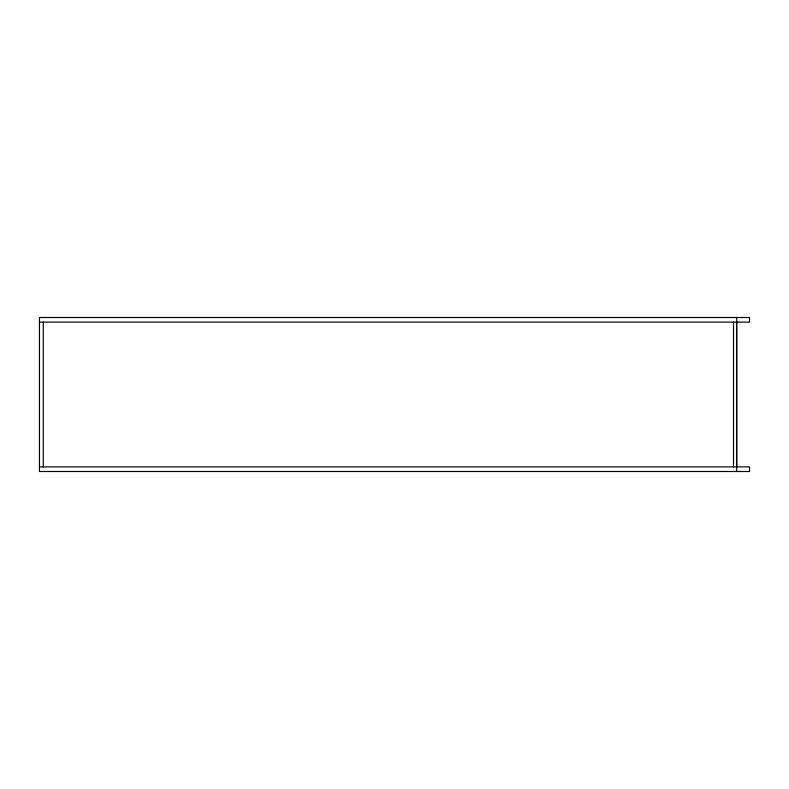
<?xml version="1.0" encoding="UTF-8"?>
<svg xmlns="http://www.w3.org/2000/svg" width="789" height="789" viewBox="0 0 789 789"><rect width="100%" height="100%" fill="white"/><g stroke="black" fill="none" stroke-linecap="round" stroke-linejoin="round"><path stroke-width="1.18" d="M39.45 322.119L39.45 317.503L749.55 317.503L749.55 322.119L39.45 322.119L39.45 471.497L749.55 471.497L749.55 466.881L39.45 466.881M736.719 317.503L736.719 471.497M736.62 322.119L736.62 466.881M733.523 322.119L733.523 466.881M43.267 322.119L43.267 466.881"/></g></svg>
